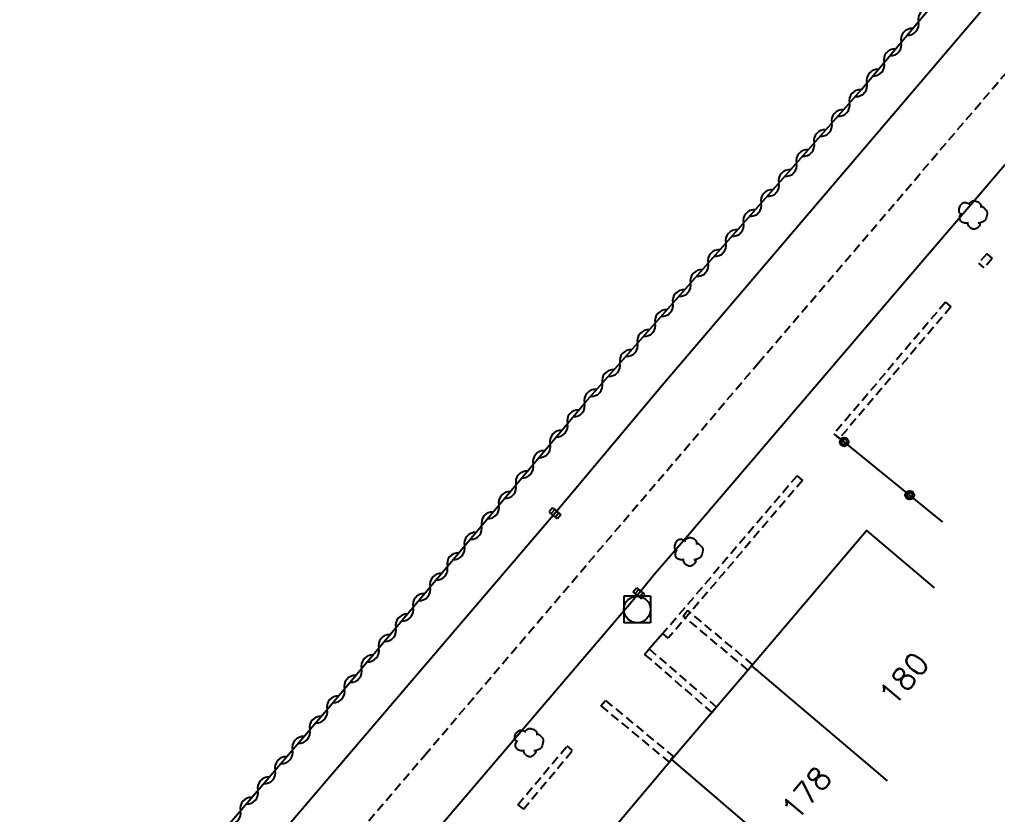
# Model space of a CAD drawing. Header units: millimetres. Extents: x 135999 to 137000, y 128000 to 129000.
# Drawn here: x 136000 to 136055, y 128607.5 to 128652.2 of the extents above; entities that cross this region are included whole.
import ezdxf
from ezdxf.enums import TextEntityAlignment as Align

# ---------------------------------------------------------------- set-up
doc = ezdxf.new("R2010")
doc.units = ezdxf.units.MM
doc.linetypes.add('DASHED', pattern=[0.75, 0.5, -0.25])
doc.layers.get('0').update_dxf_attribs({"linetype": 'CONTINUOUS'})
for name, color, linetype in [('W0001', 6, 'DASHED'), ('W0008', 7, 'CONTINUOUS'), ('W0100', 7, 'CONTINUOUS'), ('W0105', 7, 'CONTINUOUS'), ('W0112', 1, 'DASHED'), ('W0300', 7, 'CONTINUOUS'), ('W0310', 3, 'CONTINUOUS'), ('W0322', 7, 'CONTINUOUS'), ('W0400', 7, 'CONTINUOUS'), ('W0420', 7, 'CONTINUOUS'), ('W0991', 7, 'CONTINUOUS'), ('W1102', 7, 'CONTINUOUS')]:
    doc.layers.add(name, color=color, linetype=linetype)
doc.styles.get("Standard").update_dxf_attribs({"font": 'romans.shx', "width": 0.85})

# ---------------------------------------------------------------- blocks, each defined once
blk = doc.blocks.new('T300')
for p, q in [((-0.686, 0.629), (-0.8, 0.514)), ((-0.571, 0.686), (-0.686, 0.629)), ((-0.457, 0.686), (-0.571, 0.686)), ((-0.286, 0.629), (-0.457, 0.686)), ((-0.286, 0.629), (-0.171, 0.743)), ((-0.229, 0.571), (-0.286, 0.629)), ((-0.171, 0.743), (-0.057, 0.8)), ((-0.057, 0.8), (0.057, 0.8)), ((0.057, 0.8), (0.229, 0.743)), ((0.229, 0.743), (0.343, 0.629)), ((0.343, 0.629), (0.4, 0.514)), ((-0.8, 0.514), (-0.857, 0.343)), ((-0.857, 0.343), (-0.857, 0.171)), ((-0.857, 0.171), (-0.743, 0.057)), ((-0.8, -0.057), (-0.743, 0.057)), ((-0.743, 0.057), (-0.686, 0.114)), ((0.457, 0.457), (0.343, 0.457)), ((0.4, 0.514), (0.4, 0.457)), ((0.571, 0.4), (0.457, 0.457)), ((0.571, 0.4), (0.686, 0.286)), ((0.686, 0.286), (0.743, 0.171)), ((0.743, 0.057), (0.686, -0.171)), ((0.743, 0.171), (0.743, 0.057)), ((-0.8, -0.171), (-0.8, -0.057)), ((-0.8, -0.229), (-0.8, -0.171)), ((-0.743, -0.343), (-0.8, -0.229)), ((-0.686, -0.4), (-0.743, -0.343)), ((-0.514, -0.457), (-0.686, -0.4)), ((-0.4, -0.457), (-0.514, -0.457)), ((-0.4, -0.457), (-0.343, -0.457)), ((-0.343, -0.457), (-0.343, -0.4)), ((-0.343, -0.514), (-0.343, -0.457)), ((-0.286, -0.629), (-0.343, -0.514)), ((0.286, -0.457), (0.229, -0.457)), ((0.457, -0.4), (0.286, -0.457)), ((0.343, -0.514), (0.286, -0.629)), ((0.343, -0.514), (0.343, -0.457)), ((0.571, -0.343), (0.457, -0.4)), ((0.629, -0.286), (0.571, -0.343)), ((0.686, -0.171), (0.629, -0.286)), ((-0.171, -0.743), (-0.286, -0.629)), ((-0.057, -0.8), (-0.171, -0.743)), ((0.057, -0.8), (-0.057, -0.8)), ((0.171, -0.743), (0.057, -0.8)), ((0.229, -0.686), (0.171, -0.743)), ((0.286, -0.629), (0.229, -0.686))]:
    blk.add_line(p, q)
blk = doc.blocks.new('T400')
for p, q in [((-0.15, 0.3), (0.15, 0.3)), ((-0.15, -0.25), (-0.15, 0.3)), ((-0.15, 0.15), (0.15, 0.15)), ((-0.15, 0), (0.15, 0)), ((0.15, 0.3), (0.15, -0.25)), ((-0.15, -0.15), (0.15, -0.15)), ((-0.15, -0.25), (-0.15, -0.3)), ((-0.15, -0.3), (0.15, -0.3)), ((0.15, -0.3), (0.15, -0.25))]:
    blk.add_line(p, q)
blk = doc.blocks.new('T420')
for p, q in [((0.75, 0.75), (-0.75, 0.75)), ((-0.75, 0.75), (-0.75, -0.75)), ((0.75, 0.75), (0.75, -0.75)), ((0.75, -0.75), (-0.75, -0.75))]:
    blk.add_line(p, q)
blk.add_ellipse((0, 0), major_axis=(-0.53, 0.53), ratio=1, start_param=3.926991, end_param=10.210176)
blk = doc.blocks.new('t310o')
at = {"color": 0, "linetype": 'Continuous'}
for centre, start, end in [((-0.5, 0.375), 216.8699, 323.1304), ((0.5, -0.375), 36.8699, 143.1303)]:
    blk.add_arc(centre, 0.625, start, end, dxfattribs=at)
blk = doc.blocks.new('t322o')
at = {"color": 0, "linetype": 'Continuous'}
for radius in [0.25, 0.15]:
    blk.add_circle((0, 0), radius, dxfattribs=at)

msp = doc.modelspace()

# ---------------------------------------------------------------- linework, layer by layer
at = {"layer": 'W0001'}
msp.add_lwpolyline([(136000, 128584.107), (136009.406, 128595.152), (136022.774, 128610.824), (136041.53, 128632.878), (136059.85, 128654.346), (136076.81, 128674.176), (136094.364, 128694.815), (136123.932, 128729.484), (136134.516, 128741.83), (136142.57, 128753.845), (136153.439, 128757.198), (136158.678, 128758.998), (136173.73, 128766.358), (136214.573, 128786.657), (136266.834, 128812.284), (136292.126, 128824.748), (136310.908, 128833.918), (136326.68, 128841.701)], dxfattribs=at)
at = {"layer": 'W0008'}
for points in [[(136077.001, 128686.124), (136077.839, 128685.474), (136078.41, 128684.53), (136078.645, 128683.568), (136078.589, 128682.354), (136078.117, 128681), (136077.301, 128679.754), (136071.022, 128672.589), (136049.15, 128646.893), (136036.123, 128631.609), (136030.098, 128624.423), (136001.711, 128591.169), (136000, 128589.15)], [(136098.418, 128635.504), (136098.139, 128635.737), (136083.425, 128648.355), (136074.567, 128655.929), (136073.451, 128656.661), (136072.445, 128657.132), (136071.283, 128657.44), (136070.18, 128657.529), (136069.124, 128657.396), (136067.683, 128656.835), (136065.915, 128655.722), (136063.986, 128654.086), (136058.061, 128647.129), (136050.883, 128638.76), (136037.454, 128623.035), (136035.732, 128621.033), (136034.819, 128619.932), (136003.595, 128583.299), (136002.047, 128581.454), (136000, 128579.053)]]:
    msp.add_lwpolyline(points, dxfattribs=at)
at = {"layer": 'W0100'}
msp.add_lwpolyline([(136034.798, 128598.331), (136030.969, 128601.547), (136032.977, 128603.938), (136031.856, 128604.879), (136036.639, 128610.575), (136041.14, 128615.845), (136047.599, 128623.459), (136051.412, 128620.225)], dxfattribs=at)
at = {"layer": 'W0105'}
msp.add_line((136036.155, 128617.66), (136035.339, 128616.734), dxfattribs=at)
at = {"layer": 'W0112'}
for points in [[(136054.363, 128639.023), (136053.913, 128638.497), (136053.913, 128638.497), (136053.913, 128638.497), (136053.913, 128638.497), (136053.913, 128638.497), (136053.913, 128638.497), (136053.913, 128638.497), (136053.913, 128638.497), (136053.913, 128638.497), (136053.913, 128638.497), (136053.913, 128638.497), (136053.913, 128638.497), (136053.913, 128638.497), (136053.913, 128638.497), (136053.913, 128638.497), (136053.913, 128638.497), (136053.913, 128638.497), (136053.913, 128638.497), (136053.913, 128638.497), (136053.913, 128638.497), (136053.913, 128638.497), (136053.913, 128638.497), (136053.913, 128638.497), (136053.913, 128638.497), (136053.913, 128638.497), (136053.913, 128638.497), (136053.913, 128638.497), (136053.913, 128638.497), (136053.913, 128638.497), (136053.913, 128638.497), (136053.913, 128638.497), (136053.913, 128638.497), (136053.913, 128638.497), (136053.913, 128638.497), (136053.913, 128638.497), (136053.913, 128638.497), (136053.913, 128638.497), (136053.913, 128638.497), (136053.913, 128638.497), (136053.913, 128638.497), (136053.913, 128638.497), (136053.913, 128638.497), (136053.913, 128638.497), (136053.913, 128638.497), (136053.913, 128638.497), (136053.913, 128638.497), (136053.913, 128638.497), (136053.913, 128638.497), (136053.913, 128638.497), (136053.913, 128638.497), (136053.913, 128638.497), (136053.913, 128638.497), (136053.913, 128638.497), (136053.913, 128638.497), (136053.913, 128638.497), (136053.913, 128638.497), (136053.913, 128638.497), (136053.913, 128638.497), (136053.913, 128638.497), (136053.913, 128638.497), (136053.913, 128638.497), (136053.913, 128638.497), (136053.913, 128638.497), (136053.913, 128638.497), (136053.913, 128638.497), (136053.913, 128638.497), (136053.913, 128638.497), (136053.913, 128638.497), (136053.913, 128638.497), (136053.913, 128638.497), (136053.913, 128638.497), (136053.913, 128638.497), (136053.913, 128638.497), (136053.913, 128638.497), (136053.913, 128638.497), (136053.913, 128638.497), (136053.913, 128638.497), (136053.913, 128638.497), (136053.913, 128638.497), (136053.913, 128638.497), (136053.913, 128638.497), (136053.913, 128638.497), (136053.913, 128638.497), (136053.913, 128638.497), (136053.913, 128638.497), (136053.913, 128638.497), (136053.913, 128638.497), (136053.913, 128638.497), (136053.913, 128638.497), (136053.913, 128638.497), (136053.913, 128638.497), (136053.913, 128638.497), (136053.913, 128638.497), (136053.913, 128638.497), (136053.913, 128638.497), (136053.913, 128638.497), (136053.913, 128638.497), (136053.913, 128638.497), (136053.913, 128638.497), (136053.913, 128638.497), (136053.913, 128638.497), (136053.913, 128638.497), (136053.913, 128638.497), (136053.913, 128638.497), (136053.913, 128638.497), (136053.913, 128638.497), (136053.913, 128638.497), (136053.913, 128638.497), (136053.913, 128638.497), (136053.913, 128638.497), (136053.913, 128638.497), (136053.913, 128638.497), (136053.913, 128638.497), (136053.913, 128638.497), (136053.913, 128638.497), (136053.913, 128638.497), (136053.913, 128638.497), (136053.913, 128638.497), (136053.913, 128638.497)], [(136054.363, 128639.023), (136054.667, 128638.763), (136054.217, 128638.237), (136053.913, 128638.497), (136053.913, 128638.497), (136053.913, 128638.497), (136053.913, 128638.497), (136053.913, 128638.497), (136053.913, 128638.497), (136053.913, 128638.497), (136053.913, 128638.497), (136053.913, 128638.497), (136053.913, 128638.497), (136053.913, 128638.497), (136053.913, 128638.497), (136053.913, 128638.497), (136053.913, 128638.497), (136053.913, 128638.497), (136053.913, 128638.497), (136053.913, 128638.497), (136053.913, 128638.497), (136053.913, 128638.497), (136053.913, 128638.497), (136053.913, 128638.497), (136053.913, 128638.497), (136053.913, 128638.497), (136053.913, 128638.497), (136053.913, 128638.497), (136053.913, 128638.497), (136053.913, 128638.497), (136053.913, 128638.497), (136053.913, 128638.497), (136053.913, 128638.497), (136053.913, 128638.497), (136053.913, 128638.497), (136053.913, 128638.497), (136053.913, 128638.497), (136053.913, 128638.497), (136053.913, 128638.497), (136053.913, 128638.497), (136053.913, 128638.497), (136053.913, 128638.497), (136053.913, 128638.497), (136053.913, 128638.497), (136053.913, 128638.497), (136053.913, 128638.497), (136053.913, 128638.497), (136053.913, 128638.497), (136053.913, 128638.497), (136053.913, 128638.497), (136053.913, 128638.497), (136053.913, 128638.497), (136053.913, 128638.497), (136053.913, 128638.497), (136053.913, 128638.497), (136053.913, 128638.497), (136053.913, 128638.497), (136053.913, 128638.497), (136053.913, 128638.497), (136053.913, 128638.497), (136053.913, 128638.497), (136053.913, 128638.497), (136053.913, 128638.497), (136053.913, 128638.497), (136053.913, 128638.497), (136053.913, 128638.497), (136053.913, 128638.497), (136053.913, 128638.497), (136053.913, 128638.497), (136053.913, 128638.497), (136053.913, 128638.497), (136053.913, 128638.497), (136053.913, 128638.497), (136053.913, 128638.497), (136053.913, 128638.497), (136053.913, 128638.497), (136053.913, 128638.497), (136053.913, 128638.497), (136053.913, 128638.497), (136053.913, 128638.497), (136053.913, 128638.497), (136053.913, 128638.497), (136053.913, 128638.497), (136053.913, 128638.497), (136053.913, 128638.497), (136053.913, 128638.497), (136053.913, 128638.497), (136053.913, 128638.497), (136053.913, 128638.497), (136053.913, 128638.497), (136053.913, 128638.497), (136053.913, 128638.497), (136053.913, 128638.497), (136053.913, 128638.497), (136053.913, 128638.497), (136053.913, 128638.497), (136053.913, 128638.497), (136053.913, 128638.497), (136053.913, 128638.497), (136053.913, 128638.497), (136053.913, 128638.497), (136053.913, 128638.497), (136053.913, 128638.497), (136053.913, 128638.497), (136053.913, 128638.497), (136053.913, 128638.497), (136053.913, 128638.497), (136053.913, 128638.497), (136053.913, 128638.497), (136053.913, 128638.497), (136053.913, 128638.497), (136053.913, 128638.497), (136053.913, 128638.497), (136053.913, 128638.497), (136053.913, 128638.497), (136053.913, 128638.497), (136053.913, 128638.497), (136053.913, 128638.497), (136053.913, 128638.497), (136053.913, 128638.497)], [(136052.037, 128636.292), (136045.779, 128628.896), (136045.779, 128628.896), (136045.779, 128628.896), (136045.779, 128628.896), (136045.779, 128628.896), (136045.779, 128628.896), (136045.779, 128628.896), (136045.779, 128628.896), (136045.779, 128628.896), (136045.779, 128628.896), (136045.779, 128628.896), (136045.779, 128628.896), (136045.779, 128628.896), (136045.779, 128628.896), (136045.779, 128628.896), (136045.779, 128628.896), (136045.779, 128628.896), (136045.779, 128628.896), (136045.779, 128628.896), (136045.779, 128628.896), (136045.779, 128628.896), (136045.779, 128628.896), (136045.779, 128628.896), (136045.779, 128628.896), (136045.779, 128628.896), (136045.779, 128628.896), (136045.779, 128628.896), (136045.779, 128628.896), (136045.779, 128628.896), (136045.779, 128628.896), (136045.779, 128628.896), (136045.779, 128628.896), (136045.779, 128628.896), (136045.779, 128628.896), (136045.779, 128628.896), (136045.779, 128628.896), (136045.779, 128628.896), (136045.779, 128628.896), (136045.779, 128628.896), (136045.779, 128628.896), (136045.779, 128628.896), (136045.779, 128628.896), (136045.779, 128628.896), (136045.779, 128628.896), (136045.779, 128628.896), (136045.779, 128628.896), (136045.779, 128628.896), (136045.779, 128628.896), (136045.779, 128628.896), (136045.779, 128628.896), (136045.779, 128628.896), (136045.779, 128628.896), (136045.779, 128628.896), (136045.779, 128628.896), (136045.779, 128628.896), (136045.779, 128628.896), (136045.779, 128628.896), (136045.779, 128628.896), (136045.779, 128628.896), (136045.779, 128628.896), (136045.779, 128628.896), (136045.779, 128628.896), (136045.779, 128628.896), (136045.779, 128628.896), (136045.779, 128628.896), (136045.779, 128628.896), (136045.779, 128628.896), (136045.779, 128628.896), (136045.779, 128628.896), (136045.779, 128628.896), (136045.779, 128628.896), (136045.779, 128628.896), (136045.779, 128628.896), (136045.779, 128628.896), (136045.779, 128628.896), (136045.779, 128628.896), (136045.779, 128628.896), (136045.779, 128628.896), (136045.779, 128628.896), (136045.779, 128628.896), (136045.779, 128628.896), (136045.779, 128628.896), (136045.779, 128628.896), (136045.779, 128628.896), (136045.779, 128628.896), (136045.779, 128628.896), (136045.779, 128628.896), (136045.779, 128628.896), (136045.779, 128628.896), (136045.779, 128628.896), (136045.779, 128628.896), (136045.779, 128628.896), (136045.779, 128628.896), (136045.779, 128628.896), (136045.779, 128628.896), (136045.779, 128628.896), (136045.779, 128628.896), (136045.779, 128628.896), (136045.779, 128628.896), (136045.779, 128628.896), (136045.779, 128628.896), (136045.779, 128628.896), (136045.779, 128628.896), (136045.779, 128628.896), (136045.779, 128628.896), (136045.779, 128628.896), (136045.779, 128628.896), (136045.779, 128628.896), (136045.779, 128628.896), (136045.779, 128628.896), (136045.779, 128628.896), (136045.779, 128628.896), (136045.779, 128628.896), (136045.779, 128628.896), (136045.779, 128628.896), (136045.779, 128628.896), (136045.779, 128628.896), (136045.779, 128628.896), (136045.779, 128628.896)], [(136052.037, 128636.292), (136052.342, 128636.033), (136046.085, 128628.638), (136045.779, 128628.896), (136045.779, 128628.896), (136045.779, 128628.896), (136045.779, 128628.896), (136045.779, 128628.896), (136045.779, 128628.896), (136045.779, 128628.896), (136045.779, 128628.896), (136045.779, 128628.896), (136045.779, 128628.896), (136045.779, 128628.896), (136045.779, 128628.896), (136045.779, 128628.896), (136045.779, 128628.896), (136045.779, 128628.896), (136045.779, 128628.896), (136045.779, 128628.896), (136045.779, 128628.896), (136045.779, 128628.896), (136045.779, 128628.896), (136045.779, 128628.896), (136045.779, 128628.896), (136045.779, 128628.896), (136045.779, 128628.896), (136045.779, 128628.896), (136045.779, 128628.896), (136045.779, 128628.896), (136045.779, 128628.896), (136045.779, 128628.896), (136045.779, 128628.896), (136045.779, 128628.896), (136045.779, 128628.896), (136045.779, 128628.896), (136045.779, 128628.896), (136045.779, 128628.896), (136045.779, 128628.896), (136045.779, 128628.896), (136045.779, 128628.896), (136045.779, 128628.896), (136045.779, 128628.896), (136045.779, 128628.896), (136045.779, 128628.896), (136045.779, 128628.896), (136045.779, 128628.896), (136045.779, 128628.896), (136045.779, 128628.896), (136045.779, 128628.896), (136045.779, 128628.896), (136045.779, 128628.896), (136045.779, 128628.896), (136045.779, 128628.896), (136045.779, 128628.896), (136045.779, 128628.896), (136045.779, 128628.896), (136045.779, 128628.896), (136045.779, 128628.896), (136045.779, 128628.896), (136045.779, 128628.896), (136045.779, 128628.896), (136045.779, 128628.896), (136045.779, 128628.896), (136045.779, 128628.896), (136045.779, 128628.896), (136045.779, 128628.896), (136045.779, 128628.896), (136045.779, 128628.896), (136045.779, 128628.896), (136045.779, 128628.896), (136045.779, 128628.896), (136045.779, 128628.896), (136045.779, 128628.896), (136045.779, 128628.896), (136045.779, 128628.896), (136045.779, 128628.896), (136045.779, 128628.896), (136045.779, 128628.896), (136045.779, 128628.896), (136045.779, 128628.896), (136045.779, 128628.896), (136045.779, 128628.896), (136045.779, 128628.896), (136045.779, 128628.896), (136045.779, 128628.896), (136045.779, 128628.896), (136045.779, 128628.896), (136045.779, 128628.896), (136045.779, 128628.896), (136045.779, 128628.896), (136045.779, 128628.896), (136045.779, 128628.896), (136045.779, 128628.896), (136045.779, 128628.896), (136045.779, 128628.896), (136045.779, 128628.896), (136045.779, 128628.896), (136045.779, 128628.896), (136045.779, 128628.896), (136045.779, 128628.896), (136045.779, 128628.896), (136045.779, 128628.896), (136045.779, 128628.896), (136045.779, 128628.896), (136045.779, 128628.896), (136045.779, 128628.896), (136045.779, 128628.896), (136045.779, 128628.896), (136045.779, 128628.896), (136045.779, 128628.896), (136045.779, 128628.896), (136045.779, 128628.896), (136045.779, 128628.896), (136045.779, 128628.896), (136045.779, 128628.896), (136045.779, 128628.896), (136045.779, 128628.896), (136045.779, 128628.896), (136045.779, 128628.896)], [(136043.703, 128626.535), (136036.158, 128617.658), (136036.158, 128617.658), (136036.158, 128617.658), (136036.158, 128617.658), (136036.158, 128617.658), (136036.158, 128617.658), (136036.158, 128617.658), (136036.158, 128617.658), (136036.158, 128617.658), (136036.158, 128617.658), (136036.158, 128617.658), (136036.158, 128617.658), (136036.158, 128617.658), (136036.158, 128617.658), (136036.158, 128617.658), (136036.158, 128617.658), (136036.158, 128617.658), (136036.158, 128617.658), (136036.158, 128617.658), (136036.158, 128617.658), (136036.158, 128617.658), (136036.158, 128617.658), (136036.158, 128617.658), (136036.158, 128617.658), (136036.158, 128617.658), (136036.158, 128617.658), (136036.158, 128617.658), (136036.158, 128617.658), (136036.158, 128617.658), (136036.158, 128617.658), (136036.158, 128617.658), (136036.158, 128617.658), (136036.158, 128617.658), (136036.158, 128617.658), (136036.158, 128617.658), (136036.158, 128617.658), (136036.158, 128617.658), (136036.158, 128617.658), (136036.158, 128617.658), (136036.158, 128617.658), (136036.158, 128617.658), (136036.158, 128617.658), (136036.158, 128617.658), (136036.158, 128617.658), (136036.158, 128617.658), (136036.158, 128617.658), (136036.158, 128617.658), (136036.158, 128617.658), (136036.158, 128617.658), (136036.158, 128617.658), (136036.158, 128617.658), (136036.158, 128617.658), (136036.158, 128617.658), (136036.158, 128617.658), (136036.158, 128617.658), (136036.158, 128617.658), (136036.158, 128617.658), (136036.158, 128617.658), (136036.158, 128617.658), (136036.158, 128617.658), (136036.158, 128617.658), (136036.158, 128617.658), (136036.158, 128617.658), (136036.158, 128617.658), (136036.158, 128617.658), (136036.158, 128617.658), (136036.158, 128617.658), (136036.158, 128617.658), (136036.158, 128617.658), (136036.158, 128617.658), (136036.158, 128617.658), (136036.158, 128617.658), (136036.158, 128617.658), (136036.158, 128617.658), (136036.158, 128617.658), (136036.158, 128617.658), (136036.158, 128617.658), (136036.158, 128617.658), (136036.158, 128617.658), (136036.158, 128617.658), (136036.158, 128617.658), (136036.158, 128617.658), (136036.158, 128617.658), (136036.158, 128617.658), (136036.158, 128617.658), (136036.158, 128617.658), (136036.158, 128617.658), (136036.158, 128617.658), (136036.158, 128617.658), (136036.158, 128617.658), (136036.158, 128617.658), (136036.158, 128617.658), (136036.158, 128617.658), (136036.158, 128617.658), (136036.158, 128617.658), (136036.158, 128617.658), (136036.158, 128617.658), (136036.158, 128617.658), (136036.158, 128617.658), (136036.158, 128617.658), (136036.158, 128617.658), (136036.158, 128617.658), (136036.158, 128617.658), (136036.158, 128617.658), (136036.158, 128617.658), (136036.158, 128617.658), (136036.158, 128617.658), (136036.158, 128617.658), (136036.158, 128617.658), (136036.158, 128617.658), (136036.158, 128617.658), (136036.158, 128617.658), (136036.158, 128617.658), (136036.158, 128617.658), (136036.158, 128617.658), (136036.158, 128617.658), (136036.158, 128617.658), (136036.158, 128617.658), (136036.158, 128617.658)], [(136043.703, 128626.535), (136044.007, 128626.275), (136036.463, 128617.399), (136036.158, 128617.658), (136036.158, 128617.658), (136036.158, 128617.658), (136036.158, 128617.658), (136036.158, 128617.658), (136036.158, 128617.658), (136036.158, 128617.658), (136036.158, 128617.658), (136036.158, 128617.658), (136036.158, 128617.658), (136036.158, 128617.658), (136036.158, 128617.658), (136036.158, 128617.658), (136036.158, 128617.658), (136036.158, 128617.658), (136036.158, 128617.658), (136036.158, 128617.658), (136036.158, 128617.658), (136036.158, 128617.658), (136036.158, 128617.658), (136036.158, 128617.658), (136036.158, 128617.658), (136036.158, 128617.658), (136036.158, 128617.658), (136036.158, 128617.658), (136036.158, 128617.658), (136036.158, 128617.658), (136036.158, 128617.658), (136036.158, 128617.658), (136036.158, 128617.658), (136036.158, 128617.658), (136036.158, 128617.658), (136036.158, 128617.658), (136036.158, 128617.658), (136036.158, 128617.658), (136036.158, 128617.658), (136036.158, 128617.658), (136036.158, 128617.658), (136036.158, 128617.658), (136036.158, 128617.658), (136036.158, 128617.658), (136036.158, 128617.658), (136036.158, 128617.658), (136036.158, 128617.658), (136036.158, 128617.658), (136036.158, 128617.658), (136036.158, 128617.658), (136036.158, 128617.658), (136036.158, 128617.658), (136036.158, 128617.658), (136036.158, 128617.658), (136036.158, 128617.658), (136036.158, 128617.658), (136036.158, 128617.658), (136036.158, 128617.658), (136036.158, 128617.658), (136036.158, 128617.658), (136036.158, 128617.658), (136036.158, 128617.658), (136036.158, 128617.658), (136036.158, 128617.658), (136036.158, 128617.658), (136036.158, 128617.658), (136036.158, 128617.658), (136036.158, 128617.658), (136036.158, 128617.658), (136036.158, 128617.658), (136036.158, 128617.658), (136036.158, 128617.658), (136036.158, 128617.658), (136036.158, 128617.658), (136036.158, 128617.658), (136036.158, 128617.658), (136036.158, 128617.658), (136036.158, 128617.658), (136036.158, 128617.658), (136036.158, 128617.658), (136036.158, 128617.658), (136036.158, 128617.658), (136036.158, 128617.658), (136036.158, 128617.658), (136036.158, 128617.658), (136036.158, 128617.658), (136036.158, 128617.658), (136036.158, 128617.658), (136036.158, 128617.658), (136036.158, 128617.658), (136036.158, 128617.658), (136036.158, 128617.658), (136036.158, 128617.658), (136036.158, 128617.658), (136036.158, 128617.658), (136036.158, 128617.658), (136036.158, 128617.658), (136036.158, 128617.658), (136036.158, 128617.658), (136036.158, 128617.658), (136036.158, 128617.658), (136036.158, 128617.658), (136036.158, 128617.658), (136036.158, 128617.658), (136036.158, 128617.658), (136036.158, 128617.658), (136036.158, 128617.658), (136036.158, 128617.658), (136036.158, 128617.658), (136036.158, 128617.658), (136036.158, 128617.658), (136036.158, 128617.658), (136036.158, 128617.658), (136036.158, 128617.658), (136036.158, 128617.658), (136036.158, 128617.658), (136036.158, 128617.658), (136036.158, 128617.658), (136036.158, 128617.658), (136036.158, 128617.658)], [(136041.201, 128615.918), (136040.944, 128615.611), (136037.305, 128618.647), (136037.433, 128618.801), (136037.433, 128618.801), (136037.433, 128618.801), (136037.433, 128618.801), (136037.433, 128618.801), (136037.433, 128618.801), (136037.433, 128618.801), (136037.433, 128618.801), (136037.433, 128618.801), (136037.433, 128618.801), (136037.433, 128618.801), (136037.433, 128618.801), (136037.433, 128618.801), (136037.433, 128618.801), (136037.433, 128618.801), (136037.433, 128618.801), (136037.433, 128618.801), (136037.433, 128618.801), (136037.433, 128618.801), (136037.433, 128618.801), (136037.433, 128618.801), (136037.433, 128618.801), (136037.433, 128618.801), (136037.433, 128618.801), (136037.433, 128618.801), (136037.433, 128618.801), (136037.433, 128618.801), (136037.433, 128618.801), (136037.433, 128618.801), (136037.433, 128618.801), (136037.433, 128618.801), (136037.433, 128618.801), (136037.433, 128618.801), (136037.433, 128618.801), (136037.433, 128618.801), (136037.433, 128618.801), (136037.433, 128618.801), (136037.433, 128618.801), (136037.433, 128618.801), (136037.433, 128618.801), (136037.433, 128618.801), (136037.433, 128618.801), (136037.433, 128618.801), (136037.433, 128618.801), (136037.433, 128618.801), (136037.433, 128618.801), (136037.433, 128618.801), (136037.433, 128618.801), (136037.433, 128618.801), (136037.433, 128618.801), (136037.433, 128618.801), (136037.433, 128618.801), (136037.433, 128618.801), (136037.433, 128618.801), (136037.433, 128618.801), (136037.433, 128618.801), (136037.433, 128618.801), (136037.433, 128618.801), (136037.433, 128618.801), (136037.433, 128618.801), (136037.433, 128618.801), (136037.433, 128618.801), (136037.433, 128618.801), (136037.433, 128618.801), (136037.433, 128618.801), (136037.433, 128618.801), (136037.433, 128618.801), (136037.433, 128618.801), (136037.433, 128618.801), (136037.433, 128618.801), (136037.433, 128618.801), (136037.433, 128618.801), (136037.433, 128618.801), (136037.433, 128618.801), (136037.433, 128618.801), (136037.433, 128618.801), (136037.433, 128618.801), (136037.433, 128618.801), (136037.433, 128618.801), (136037.433, 128618.801), (136037.433, 128618.801), (136037.433, 128618.801), (136037.433, 128618.801), (136037.433, 128618.801), (136037.433, 128618.801), (136037.433, 128618.801), (136037.433, 128618.801), (136037.433, 128618.801), (136037.433, 128618.801), (136037.433, 128618.801), (136037.433, 128618.801), (136037.433, 128618.801), (136037.433, 128618.801), (136037.433, 128618.801), (136037.433, 128618.801), (136037.433, 128618.801), (136037.433, 128618.801), (136037.433, 128618.801), (136037.433, 128618.801), (136037.433, 128618.801), (136037.433, 128618.801), (136037.433, 128618.801), (136037.433, 128618.801), (136037.433, 128618.801), (136037.433, 128618.801), (136037.433, 128618.801), (136037.433, 128618.801), (136037.433, 128618.801), (136037.433, 128618.801), (136037.433, 128618.801), (136037.433, 128618.801), (136037.433, 128618.801), (136037.433, 128618.801), (136037.433, 128618.801), (136037.433, 128618.801), (136037.433, 128618.801), (136037.433, 128618.801)], [(136041.201, 128615.918), (136037.561, 128618.954), (136037.433, 128618.801), (136037.433, 128618.801), (136037.433, 128618.801), (136037.433, 128618.801), (136037.433, 128618.801), (136037.433, 128618.801), (136037.433, 128618.801), (136037.433, 128618.801), (136037.433, 128618.801), (136037.433, 128618.801), (136037.433, 128618.801), (136037.433, 128618.801), (136037.433, 128618.801), (136037.433, 128618.801), (136037.433, 128618.801), (136037.433, 128618.801), (136037.433, 128618.801), (136037.433, 128618.801), (136037.433, 128618.801), (136037.433, 128618.801), (136037.433, 128618.801), (136037.433, 128618.801), (136037.433, 128618.801), (136037.433, 128618.801), (136037.433, 128618.801), (136037.433, 128618.801), (136037.433, 128618.801), (136037.433, 128618.801), (136037.433, 128618.801), (136037.433, 128618.801), (136037.433, 128618.801), (136037.433, 128618.801), (136037.433, 128618.801), (136037.433, 128618.801), (136037.433, 128618.801), (136037.433, 128618.801), (136037.433, 128618.801), (136037.433, 128618.801), (136037.433, 128618.801), (136037.433, 128618.801), (136037.433, 128618.801), (136037.433, 128618.801), (136037.433, 128618.801), (136037.433, 128618.801), (136037.433, 128618.801), (136037.433, 128618.801), (136037.433, 128618.801), (136037.433, 128618.801), (136037.433, 128618.801), (136037.433, 128618.801), (136037.433, 128618.801), (136037.433, 128618.801), (136037.433, 128618.801), (136037.433, 128618.801), (136037.433, 128618.801), (136037.433, 128618.801), (136037.433, 128618.801), (136037.433, 128618.801), (136037.433, 128618.801), (136037.433, 128618.801), (136037.433, 128618.801), (136037.433, 128618.801), (136037.433, 128618.801), (136037.433, 128618.801), (136037.433, 128618.801), (136037.433, 128618.801), (136037.433, 128618.801), (136037.433, 128618.801), (136037.433, 128618.801), (136037.433, 128618.801), (136037.433, 128618.801), (136037.433, 128618.801), (136037.433, 128618.801), (136037.433, 128618.801), (136037.433, 128618.801), (136037.433, 128618.801), (136037.433, 128618.801), (136037.433, 128618.801), (136037.433, 128618.801), (136037.433, 128618.801), (136037.433, 128618.801), (136037.433, 128618.801), (136037.433, 128618.801), (136037.433, 128618.801), (136037.433, 128618.801), (136037.433, 128618.801), (136037.433, 128618.801), (136037.433, 128618.801), (136037.433, 128618.801), (136037.433, 128618.801), (136037.433, 128618.801), (136037.433, 128618.801), (136037.433, 128618.801), (136037.433, 128618.801), (136037.433, 128618.801), (136037.433, 128618.801), (136037.433, 128618.801), (136037.433, 128618.801), (136037.433, 128618.801), (136037.433, 128618.801), (136037.433, 128618.801), (136037.433, 128618.801), (136037.433, 128618.801), (136037.433, 128618.801), (136037.433, 128618.801), (136037.433, 128618.801), (136037.433, 128618.801), (136037.433, 128618.801), (136037.433, 128618.801), (136037.433, 128618.801), (136037.433, 128618.801), (136037.433, 128618.801), (136037.433, 128618.801), (136037.433, 128618.801), (136037.433, 128618.801), (136037.433, 128618.801), (136037.433, 128618.801), (136037.433, 128618.801)], [(136035.133, 128616.49), (136035.394, 128616.793), (136039.175, 128613.525), (136039.044, 128613.374), (136039.044, 128613.374), (136039.044, 128613.374), (136039.044, 128613.374), (136039.044, 128613.374), (136039.044, 128613.374), (136039.044, 128613.374), (136039.044, 128613.374), (136039.044, 128613.374), (136039.044, 128613.374), (136039.044, 128613.374), (136039.044, 128613.374), (136039.044, 128613.374), (136039.044, 128613.374), (136039.044, 128613.374), (136039.044, 128613.374), (136039.044, 128613.374), (136039.044, 128613.374), (136039.044, 128613.374), (136039.044, 128613.374), (136039.044, 128613.374), (136039.044, 128613.374), (136039.044, 128613.374), (136039.044, 128613.374), (136039.044, 128613.374), (136039.044, 128613.374), (136039.044, 128613.374), (136039.044, 128613.374), (136039.044, 128613.374), (136039.044, 128613.374), (136039.044, 128613.374), (136039.044, 128613.374), (136039.044, 128613.374), (136039.044, 128613.374), (136039.044, 128613.374), (136039.044, 128613.374), (136039.044, 128613.374), (136039.044, 128613.374), (136039.044, 128613.374), (136039.044, 128613.374), (136039.044, 128613.374), (136039.044, 128613.374), (136039.044, 128613.374), (136039.044, 128613.374), (136039.044, 128613.374), (136039.044, 128613.374), (136039.044, 128613.374), (136039.044, 128613.374), (136039.044, 128613.374), (136039.044, 128613.374), (136039.044, 128613.374), (136039.044, 128613.374), (136039.044, 128613.374), (136039.044, 128613.374), (136039.044, 128613.374), (136039.044, 128613.374), (136039.044, 128613.374), (136039.044, 128613.374), (136039.044, 128613.374), (136039.044, 128613.374), (136039.044, 128613.374), (136039.044, 128613.374), (136039.044, 128613.374), (136039.044, 128613.374), (136039.044, 128613.374), (136039.044, 128613.374), (136039.044, 128613.374), (136039.044, 128613.374), (136039.044, 128613.374), (136039.044, 128613.374), (136039.044, 128613.374), (136039.044, 128613.374), (136039.044, 128613.374), (136039.044, 128613.374), (136039.044, 128613.374), (136039.044, 128613.374), (136039.044, 128613.374), (136039.044, 128613.374), (136039.044, 128613.374), (136039.044, 128613.374), (136039.044, 128613.374), (136039.044, 128613.374), (136039.044, 128613.374), (136039.044, 128613.374), (136039.044, 128613.374), (136039.044, 128613.374), (136039.044, 128613.374), (136039.044, 128613.374), (136039.044, 128613.374), (136039.044, 128613.374), (136039.044, 128613.374), (136039.044, 128613.374), (136039.044, 128613.374), (136039.044, 128613.374), (136039.044, 128613.374), (136039.044, 128613.374), (136039.044, 128613.374), (136039.044, 128613.374), (136039.044, 128613.374), (136039.044, 128613.374), (136039.044, 128613.374), (136039.044, 128613.374), (136039.044, 128613.374), (136039.044, 128613.374), (136039.044, 128613.374), (136039.044, 128613.374), (136039.044, 128613.374), (136039.044, 128613.374), (136039.044, 128613.374), (136039.044, 128613.374), (136039.044, 128613.374), (136039.044, 128613.374), (136039.044, 128613.374), (136039.044, 128613.374), (136039.044, 128613.374), (136039.044, 128613.374), (136039.044, 128613.374)], [(136035.133, 128616.49), (136038.913, 128613.223), (136039.044, 128613.374), (136039.044, 128613.374), (136039.044, 128613.374), (136039.044, 128613.374), (136039.044, 128613.374), (136039.044, 128613.374), (136039.044, 128613.374), (136039.044, 128613.374), (136039.044, 128613.374), (136039.044, 128613.374), (136039.044, 128613.374), (136039.044, 128613.374), (136039.044, 128613.374), (136039.044, 128613.374), (136039.044, 128613.374), (136039.044, 128613.374), (136039.044, 128613.374), (136039.044, 128613.374), (136039.044, 128613.374), (136039.044, 128613.374), (136039.044, 128613.374), (136039.044, 128613.374), (136039.044, 128613.374), (136039.044, 128613.374), (136039.044, 128613.374), (136039.044, 128613.374), (136039.044, 128613.374), (136039.044, 128613.374), (136039.044, 128613.374), (136039.044, 128613.374), (136039.044, 128613.374), (136039.044, 128613.374), (136039.044, 128613.374), (136039.044, 128613.374), (136039.044, 128613.374), (136039.044, 128613.374), (136039.044, 128613.374), (136039.044, 128613.374), (136039.044, 128613.374), (136039.044, 128613.374), (136039.044, 128613.374), (136039.044, 128613.374), (136039.044, 128613.374), (136039.044, 128613.374), (136039.044, 128613.374), (136039.044, 128613.374), (136039.044, 128613.374), (136039.044, 128613.374), (136039.044, 128613.374), (136039.044, 128613.374), (136039.044, 128613.374), (136039.044, 128613.374), (136039.044, 128613.374), (136039.044, 128613.374), (136039.044, 128613.374), (136039.044, 128613.374), (136039.044, 128613.374), (136039.044, 128613.374), (136039.044, 128613.374), (136039.044, 128613.374), (136039.044, 128613.374), (136039.044, 128613.374), (136039.044, 128613.374), (136039.044, 128613.374), (136039.044, 128613.374), (136039.044, 128613.374), (136039.044, 128613.374), (136039.044, 128613.374), (136039.044, 128613.374), (136039.044, 128613.374), (136039.044, 128613.374), (136039.044, 128613.374), (136039.044, 128613.374), (136039.044, 128613.374), (136039.044, 128613.374), (136039.044, 128613.374), (136039.044, 128613.374), (136039.044, 128613.374), (136039.044, 128613.374), (136039.044, 128613.374), (136039.044, 128613.374), (136039.044, 128613.374), (136039.044, 128613.374), (136039.044, 128613.374), (136039.044, 128613.374), (136039.044, 128613.374), (136039.044, 128613.374), (136039.044, 128613.374), (136039.044, 128613.374), (136039.044, 128613.374), (136039.044, 128613.374), (136039.044, 128613.374), (136039.044, 128613.374), (136039.044, 128613.374), (136039.044, 128613.374), (136039.044, 128613.374), (136039.044, 128613.374), (136039.044, 128613.374), (136039.044, 128613.374), (136039.044, 128613.374), (136039.044, 128613.374), (136039.044, 128613.374), (136039.044, 128613.374), (136039.044, 128613.374), (136039.044, 128613.374), (136039.044, 128613.374), (136039.044, 128613.374), (136039.044, 128613.374), (136039.044, 128613.374), (136039.044, 128613.374), (136039.044, 128613.374), (136039.044, 128613.374), (136039.044, 128613.374), (136039.044, 128613.374), (136039.044, 128613.374), (136039.044, 128613.374), (136039.044, 128613.374), (136039.044, 128613.374)], [(136032.677, 128613.588), (136032.931, 128613.897), (136036.761, 128610.744), (136036.634, 128610.59), (136036.634, 128610.59), (136036.634, 128610.59), (136036.634, 128610.59), (136036.634, 128610.59), (136036.634, 128610.59), (136036.634, 128610.59), (136036.634, 128610.59), (136036.634, 128610.59), (136036.634, 128610.59), (136036.634, 128610.59), (136036.634, 128610.59), (136036.634, 128610.59), (136036.634, 128610.59), (136036.634, 128610.59), (136036.634, 128610.59), (136036.634, 128610.59), (136036.634, 128610.59), (136036.634, 128610.59), (136036.634, 128610.59), (136036.634, 128610.59), (136036.634, 128610.59), (136036.634, 128610.59), (136036.634, 128610.59), (136036.634, 128610.59), (136036.634, 128610.59), (136036.634, 128610.59), (136036.634, 128610.59), (136036.634, 128610.59), (136036.634, 128610.59), (136036.634, 128610.59), (136036.634, 128610.59), (136036.634, 128610.59), (136036.634, 128610.59), (136036.634, 128610.59), (136036.634, 128610.59), (136036.634, 128610.59), (136036.634, 128610.59), (136036.634, 128610.59), (136036.634, 128610.59), (136036.634, 128610.59), (136036.634, 128610.59), (136036.634, 128610.59), (136036.634, 128610.59), (136036.634, 128610.59), (136036.634, 128610.59), (136036.634, 128610.59), (136036.634, 128610.59), (136036.634, 128610.59), (136036.634, 128610.59), (136036.634, 128610.59), (136036.634, 128610.59), (136036.634, 128610.59), (136036.634, 128610.59), (136036.634, 128610.59), (136036.634, 128610.59), (136036.634, 128610.59), (136036.634, 128610.59), (136036.634, 128610.59), (136036.634, 128610.59), (136036.634, 128610.59), (136036.634, 128610.59), (136036.634, 128610.59), (136036.634, 128610.59), (136036.634, 128610.59), (136036.634, 128610.59), (136036.634, 128610.59), (136036.634, 128610.59), (136036.634, 128610.59), (136036.634, 128610.59), (136036.634, 128610.59), (136036.634, 128610.59), (136036.634, 128610.59), (136036.634, 128610.59), (136036.634, 128610.59), (136036.634, 128610.59), (136036.634, 128610.59), (136036.634, 128610.59), (136036.634, 128610.59), (136036.634, 128610.59), (136036.634, 128610.59), (136036.634, 128610.59), (136036.634, 128610.59), (136036.634, 128610.59), (136036.634, 128610.59), (136036.634, 128610.59), (136036.634, 128610.59), (136036.634, 128610.59), (136036.634, 128610.59), (136036.634, 128610.59), (136036.634, 128610.59), (136036.634, 128610.59), (136036.634, 128610.59), (136036.634, 128610.59), (136036.634, 128610.59), (136036.634, 128610.59), (136036.634, 128610.59), (136036.634, 128610.59), (136036.634, 128610.59), (136036.634, 128610.59), (136036.634, 128610.59), (136036.634, 128610.59), (136036.634, 128610.59), (136036.634, 128610.59), (136036.634, 128610.59), (136036.634, 128610.59), (136036.634, 128610.59), (136036.634, 128610.59), (136036.634, 128610.59), (136036.634, 128610.59), (136036.634, 128610.59), (136036.634, 128610.59), (136036.634, 128610.59), (136036.634, 128610.59), (136036.634, 128610.59), (136036.634, 128610.59), (136036.634, 128610.59)], [(136032.677, 128613.588), (136036.507, 128610.435), (136036.634, 128610.59), (136036.634, 128610.59), (136036.634, 128610.59), (136036.634, 128610.59), (136036.634, 128610.59), (136036.634, 128610.59), (136036.634, 128610.59), (136036.634, 128610.59), (136036.634, 128610.59), (136036.634, 128610.59), (136036.634, 128610.59), (136036.634, 128610.59), (136036.634, 128610.59), (136036.634, 128610.59), (136036.634, 128610.59), (136036.634, 128610.59), (136036.634, 128610.59), (136036.634, 128610.59), (136036.634, 128610.59), (136036.634, 128610.59), (136036.634, 128610.59), (136036.634, 128610.59), (136036.634, 128610.59), (136036.634, 128610.59), (136036.634, 128610.59), (136036.634, 128610.59), (136036.634, 128610.59), (136036.634, 128610.59), (136036.634, 128610.59), (136036.634, 128610.59), (136036.634, 128610.59), (136036.634, 128610.59), (136036.634, 128610.59), (136036.634, 128610.59), (136036.634, 128610.59), (136036.634, 128610.59), (136036.634, 128610.59), (136036.634, 128610.59), (136036.634, 128610.59), (136036.634, 128610.59), (136036.634, 128610.59), (136036.634, 128610.59), (136036.634, 128610.59), (136036.634, 128610.59), (136036.634, 128610.59), (136036.634, 128610.59), (136036.634, 128610.59), (136036.634, 128610.59), (136036.634, 128610.59), (136036.634, 128610.59), (136036.634, 128610.59), (136036.634, 128610.59), (136036.634, 128610.59), (136036.634, 128610.59), (136036.634, 128610.59), (136036.634, 128610.59), (136036.634, 128610.59), (136036.634, 128610.59), (136036.634, 128610.59), (136036.634, 128610.59), (136036.634, 128610.59), (136036.634, 128610.59), (136036.634, 128610.59), (136036.634, 128610.59), (136036.634, 128610.59), (136036.634, 128610.59), (136036.634, 128610.59), (136036.634, 128610.59), (136036.634, 128610.59), (136036.634, 128610.59), (136036.634, 128610.59), (136036.634, 128610.59), (136036.634, 128610.59), (136036.634, 128610.59), (136036.634, 128610.59), (136036.634, 128610.59), (136036.634, 128610.59), (136036.634, 128610.59), (136036.634, 128610.59), (136036.634, 128610.59), (136036.634, 128610.59), (136036.634, 128610.59), (136036.634, 128610.59), (136036.634, 128610.59), (136036.634, 128610.59), (136036.634, 128610.59), (136036.634, 128610.59), (136036.634, 128610.59), (136036.634, 128610.59), (136036.634, 128610.59), (136036.634, 128610.59), (136036.634, 128610.59), (136036.634, 128610.59), (136036.634, 128610.59), (136036.634, 128610.59), (136036.634, 128610.59), (136036.634, 128610.59), (136036.634, 128610.59), (136036.634, 128610.59), (136036.634, 128610.59), (136036.634, 128610.59), (136036.634, 128610.59), (136036.634, 128610.59), (136036.634, 128610.59), (136036.634, 128610.59), (136036.634, 128610.59), (136036.634, 128610.59), (136036.634, 128610.59), (136036.634, 128610.59), (136036.634, 128610.59), (136036.634, 128610.59), (136036.634, 128610.59), (136036.634, 128610.59), (136036.634, 128610.59), (136036.634, 128610.59), (136036.634, 128610.59), (136036.634, 128610.59), (136036.634, 128610.59)], [(136028.01, 128608.037), (136030.777, 128611.345), (136030.777, 128611.345), (136030.777, 128611.345), (136030.777, 128611.345), (136030.777, 128611.345), (136030.777, 128611.345), (136030.777, 128611.345), (136030.777, 128611.345), (136030.777, 128611.345), (136030.777, 128611.345), (136030.777, 128611.345), (136030.777, 128611.345), (136030.777, 128611.345), (136030.777, 128611.345), (136030.777, 128611.345), (136030.777, 128611.345), (136030.777, 128611.345), (136030.777, 128611.345), (136030.777, 128611.345), (136030.777, 128611.345), (136030.777, 128611.345), (136030.777, 128611.345), (136030.777, 128611.345), (136030.777, 128611.345), (136030.777, 128611.345), (136030.777, 128611.345), (136030.777, 128611.345), (136030.777, 128611.345), (136030.777, 128611.345), (136030.777, 128611.345), (136030.777, 128611.345), (136030.777, 128611.345), (136030.777, 128611.345), (136030.777, 128611.345), (136030.777, 128611.345), (136030.777, 128611.345), (136030.777, 128611.345), (136030.777, 128611.345), (136030.777, 128611.345), (136030.777, 128611.345), (136030.777, 128611.345), (136030.777, 128611.345), (136030.777, 128611.345), (136030.777, 128611.345), (136030.777, 128611.345), (136030.777, 128611.345), (136030.777, 128611.345), (136030.777, 128611.345), (136030.777, 128611.345), (136030.777, 128611.345), (136030.777, 128611.345), (136030.777, 128611.345), (136030.777, 128611.345), (136030.777, 128611.345), (136030.777, 128611.345), (136030.777, 128611.345), (136030.777, 128611.345), (136030.777, 128611.345), (136030.777, 128611.345), (136030.777, 128611.345), (136030.777, 128611.345), (136030.777, 128611.345), (136030.777, 128611.345), (136030.777, 128611.345), (136030.777, 128611.345), (136030.777, 128611.345), (136030.777, 128611.345), (136030.777, 128611.345), (136030.777, 128611.345), (136030.777, 128611.345), (136030.777, 128611.345), (136030.777, 128611.345), (136030.777, 128611.345), (136030.777, 128611.345), (136030.777, 128611.345), (136030.777, 128611.345), (136030.777, 128611.345), (136030.777, 128611.345), (136030.777, 128611.345), (136030.777, 128611.345), (136030.777, 128611.345), (136030.777, 128611.345), (136030.777, 128611.345), (136030.777, 128611.345), (136030.777, 128611.345), (136030.777, 128611.345), (136030.777, 128611.345), (136030.777, 128611.345), (136030.777, 128611.345), (136030.777, 128611.345), (136030.777, 128611.345), (136030.777, 128611.345), (136030.777, 128611.345), (136030.777, 128611.345), (136030.777, 128611.345), (136030.777, 128611.345), (136030.777, 128611.345), (136030.777, 128611.345), (136030.777, 128611.345), (136030.777, 128611.345), (136030.777, 128611.345), (136030.777, 128611.345), (136030.777, 128611.345), (136030.777, 128611.345), (136030.777, 128611.345), (136030.777, 128611.345), (136030.777, 128611.345), (136030.777, 128611.345), (136030.777, 128611.345), (136030.777, 128611.345), (136030.777, 128611.345), (136030.777, 128611.345), (136030.777, 128611.345), (136030.777, 128611.345), (136030.777, 128611.345), (136030.777, 128611.345), (136030.777, 128611.345), (136030.777, 128611.345), (136030.777, 128611.345)], [(136028.01, 128608.037), (136028.316, 128607.781), (136031.084, 128611.088), (136030.777, 128611.345), (136030.777, 128611.345), (136030.777, 128611.345), (136030.777, 128611.345), (136030.777, 128611.345), (136030.777, 128611.345), (136030.777, 128611.345), (136030.777, 128611.345), (136030.777, 128611.345), (136030.777, 128611.345), (136030.777, 128611.345), (136030.777, 128611.345), (136030.777, 128611.345), (136030.777, 128611.345), (136030.777, 128611.345), (136030.777, 128611.345), (136030.777, 128611.345), (136030.777, 128611.345), (136030.777, 128611.345), (136030.777, 128611.345), (136030.777, 128611.345), (136030.777, 128611.345), (136030.777, 128611.345), (136030.777, 128611.345), (136030.777, 128611.345), (136030.777, 128611.345), (136030.777, 128611.345), (136030.777, 128611.345), (136030.777, 128611.345), (136030.777, 128611.345), (136030.777, 128611.345), (136030.777, 128611.345), (136030.777, 128611.345), (136030.777, 128611.345), (136030.777, 128611.345), (136030.777, 128611.345), (136030.777, 128611.345), (136030.777, 128611.345), (136030.777, 128611.345), (136030.777, 128611.345), (136030.777, 128611.345), (136030.777, 128611.345), (136030.777, 128611.345), (136030.777, 128611.345), (136030.777, 128611.345), (136030.777, 128611.345), (136030.777, 128611.345), (136030.777, 128611.345), (136030.777, 128611.345), (136030.777, 128611.345), (136030.777, 128611.345), (136030.777, 128611.345), (136030.777, 128611.345), (136030.777, 128611.345), (136030.777, 128611.345), (136030.777, 128611.345), (136030.777, 128611.345), (136030.777, 128611.345), (136030.777, 128611.345), (136030.777, 128611.345), (136030.777, 128611.345), (136030.777, 128611.345), (136030.777, 128611.345), (136030.777, 128611.345), (136030.777, 128611.345), (136030.777, 128611.345), (136030.777, 128611.345), (136030.777, 128611.345), (136030.777, 128611.345), (136030.777, 128611.345), (136030.777, 128611.345), (136030.777, 128611.345), (136030.777, 128611.345), (136030.777, 128611.345), (136030.777, 128611.345), (136030.777, 128611.345), (136030.777, 128611.345), (136030.777, 128611.345), (136030.777, 128611.345), (136030.777, 128611.345), (136030.777, 128611.345), (136030.777, 128611.345), (136030.777, 128611.345), (136030.777, 128611.345), (136030.777, 128611.345), (136030.777, 128611.345), (136030.777, 128611.345), (136030.777, 128611.345), (136030.777, 128611.345), (136030.777, 128611.345), (136030.777, 128611.345), (136030.777, 128611.345), (136030.777, 128611.345), (136030.777, 128611.345), (136030.777, 128611.345), (136030.777, 128611.345), (136030.777, 128611.345), (136030.777, 128611.345), (136030.777, 128611.345), (136030.777, 128611.345), (136030.777, 128611.345), (136030.777, 128611.345), (136030.777, 128611.345), (136030.777, 128611.345), (136030.777, 128611.345), (136030.777, 128611.345), (136030.777, 128611.345), (136030.777, 128611.345), (136030.777, 128611.345), (136030.777, 128611.345), (136030.777, 128611.345), (136030.777, 128611.345), (136030.777, 128611.345), (136030.777, 128611.345), (136030.777, 128611.345), (136030.777, 128611.345), (136030.777, 128611.345)]]:
    msp.add_lwpolyline(points, dxfattribs=at)
at = {"layer": 'W0310'}
msp.add_lwpolyline([(136000, 128593.188), (136017.374, 128613.483), (136031.786, 128630.657), (136047.306, 128648.244), (136070.451, 128675.792)], dxfattribs=at)
at = {"layer": 'W0322'}
for points in [[(136051.88, 128623.948), (136051.88, 128623.948), (136051.88, 128623.948), (136051.88, 128623.948), (136051.88, 128623.948), (136051.88, 128623.948), (136051.88, 128623.948), (136051.88, 128623.948), (136051.88, 128623.948), (136051.88, 128623.948), (136051.88, 128623.948), (136051.88, 128623.948), (136051.88, 128623.948), (136051.88, 128623.948), (136051.88, 128623.948), (136051.88, 128623.948), (136051.88, 128623.948), (136051.88, 128623.948), (136051.88, 128623.948), (136045.964, 128628.753)], [(136051.88, 128623.948), (136051.88, 128623.948), (136051.88, 128623.948), (136051.88, 128623.948), (136051.88, 128623.948), (136051.88, 128623.948), (136051.88, 128623.948), (136051.88, 128623.948), (136051.88, 128623.948), (136051.88, 128623.948), (136051.88, 128623.948), (136051.88, 128623.948), (136051.88, 128623.948), (136051.88, 128623.948), (136051.88, 128623.948), (136051.88, 128623.948), (136051.88, 128623.948), (136051.88, 128623.948), (136051.88, 128623.948), (136051.88, 128623.948), (136051.88, 128623.948), (136051.88, 128623.948), (136051.88, 128623.948), (136051.88, 128623.948), (136051.88, 128623.948), (136051.88, 128623.948), (136051.88, 128623.948), (136051.88, 128623.948), (136051.88, 128623.948), (136051.88, 128623.948), (136051.88, 128623.948), (136051.88, 128623.948), (136051.88, 128623.948), (136051.88, 128623.948), (136051.88, 128623.948), (136051.88, 128623.948), (136051.88, 128623.948), (136051.88, 128623.948), (136051.88, 128623.948), (136051.88, 128623.948), (136051.88, 128623.948), (136051.88, 128623.948), (136051.88, 128623.948), (136051.88, 128623.948), (136051.88, 128623.948), (136051.88, 128623.948), (136051.88, 128623.948), (136051.88, 128623.948), (136051.88, 128623.948), (136051.88, 128623.948), (136051.88, 128623.948), (136051.88, 128623.948), (136051.88, 128623.948), (136051.88, 128623.948), (136051.88, 128623.948), (136051.88, 128623.948), (136051.88, 128623.948), (136051.88, 128623.948), (136051.88, 128623.948), (136051.88, 128623.948), (136051.88, 128623.948), (136051.88, 128623.948), (136051.88, 128623.948), (136051.88, 128623.948), (136051.88, 128623.948), (136051.88, 128623.948), (136051.88, 128623.948), (136051.88, 128623.948), (136051.88, 128623.948), (136051.88, 128623.948), (136051.88, 128623.948), (136051.88, 128623.948), (136051.88, 128623.948), (136051.88, 128623.948), (136051.88, 128623.948), (136051.88, 128623.948), (136051.88, 128623.948), (136051.88, 128623.948), (136051.88, 128623.948), (136051.88, 128623.948), (136051.88, 128623.948), (136051.88, 128623.948), (136051.88, 128623.948), (136051.88, 128623.948), (136051.88, 128623.948), (136051.88, 128623.948), (136051.88, 128623.948), (136051.88, 128623.948), (136051.88, 128623.948), (136051.88, 128623.948), (136051.88, 128623.948), (136051.88, 128623.948), (136051.88, 128623.948), (136051.88, 128623.948), (136051.88, 128623.948), (136051.88, 128623.948), (136051.88, 128623.948), (136051.88, 128623.948), (136051.88, 128623.948), (136051.88, 128623.948), (136051.88, 128623.948)]]:
    msp.add_lwpolyline(points, dxfattribs=at)
at = {"layer": 'W1102'}
for p, q in [((136041.14, 128615.845), (136048.766, 128609.376)), ((136036.639, 128610.575), (136044.242, 128604.08))]:
    msp.add_line(p, q, dxfattribs=at)

# ---------------------------------------------------------------- block references
at = {"layer": 'W0300'}
for p in [(136053.646, 128641.195), (136037.669, 128622.258), (136028.685, 128611.525)]:
    msp.add_blockref('T300', p, dxfattribs=at)
at = {"layer": 'W0310'}
for p, rotation in [((136050.524, 128652.074), 49.96397965714085), ((136049.559, 128650.926), 49.96397965714085), ((136048.594, 128649.777), 49.96397965714085), ((136047.629, 128648.629), 49.96397965714085), ((136046.646, 128647.496), 48.57249793293347), ((136045.654, 128646.372), 48.57249793293347), ((136044.661, 128645.247), 48.57249793293347), ((136043.669, 128644.122), 48.57249793293347), ((136042.676, 128642.997), 48.57249793293347), ((136041.684, 128641.873), 48.57249793293347), ((136040.691, 128640.748), 48.57249793293347), ((136039.699, 128639.623), 48.57249793293347), ((136038.706, 128638.499), 48.57249793293347), ((136037.714, 128637.374), 48.57249793293347), ((136036.721, 128636.249), 48.57249793293347), ((136035.729, 128635.125), 48.57249793293347), ((136034.736, 128634), 48.57249793293347), ((136033.744, 128632.875), 48.57249793293347), ((136032.751, 128631.751), 48.57249793293347), ((136031.759, 128630.625), 49.99732038407588), ((136030.795, 128629.476), 49.99732038407588), ((136029.831, 128628.327), 49.99732038407588), ((136028.867, 128627.178), 49.99732038407588), ((136027.902, 128626.029), 49.99732038407588), ((136026.938, 128624.88), 49.99732038407588), ((136025.974, 128623.731), 49.99732038407588), ((136025.01, 128622.582), 49.99732038407588), ((136024.045, 128621.433), 49.99732038407588), ((136023.081, 128620.284), 49.99732038407588), ((136022.117, 128619.135), 49.99732038407588), ((136021.153, 128617.986), 49.99732038407588), ((136020.188, 128616.837), 49.99732038407588), ((136019.224, 128615.688), 49.99732038407588), ((136018.26, 128614.539), 49.99732038407588), ((136017.295, 128613.391), 49.4347054319368), ((136016.319, 128612.251), 49.4347054319368), ((136015.344, 128611.112), 49.4347054319368), ((136014.368, 128609.972), 49.4347054319368), ((136013.393, 128608.833), 49.4347054319368), ((136012.418, 128607.693), 49.4347054319368)]:
    msp.add_blockref('t310o', p, dxfattribs=dict(at, rotation=rotation))
at = {"layer": 'W0322', "rotation": 140.9163005249591}
for p in [(136046.349, 128628.44), (136050.036, 128625.445)]:
    msp.add_blockref('t322o', p, dxfattribs=at)
at = {"layer": 'W0400'}
for p, rotation in [((136030.098, 128624.423), 230.0242053669564), ((136034.819, 128619.932), 50.321814977117)]:
    msp.add_blockref('T400', p, dxfattribs=dict(at, rotation=rotation))
at = {"layer": 'W0420'}
msp.add_blockref('T420', (136034.717, 128619.018), dxfattribs=at)

# ---------------------------------------------------------------- texts
at = {"layer": 'W0991'}
for s, rotation, p in [('180', 49.6977, (136049.704, 128615.12)), ('178', 49.494, (136044.225, 128608.679))]:
    msp.add_text(s, height=1.25, rotation=rotation, dxfattribs=at).set_placement(p, align=Align.MIDDLE)

doc.saveas('drawing.dxf')
